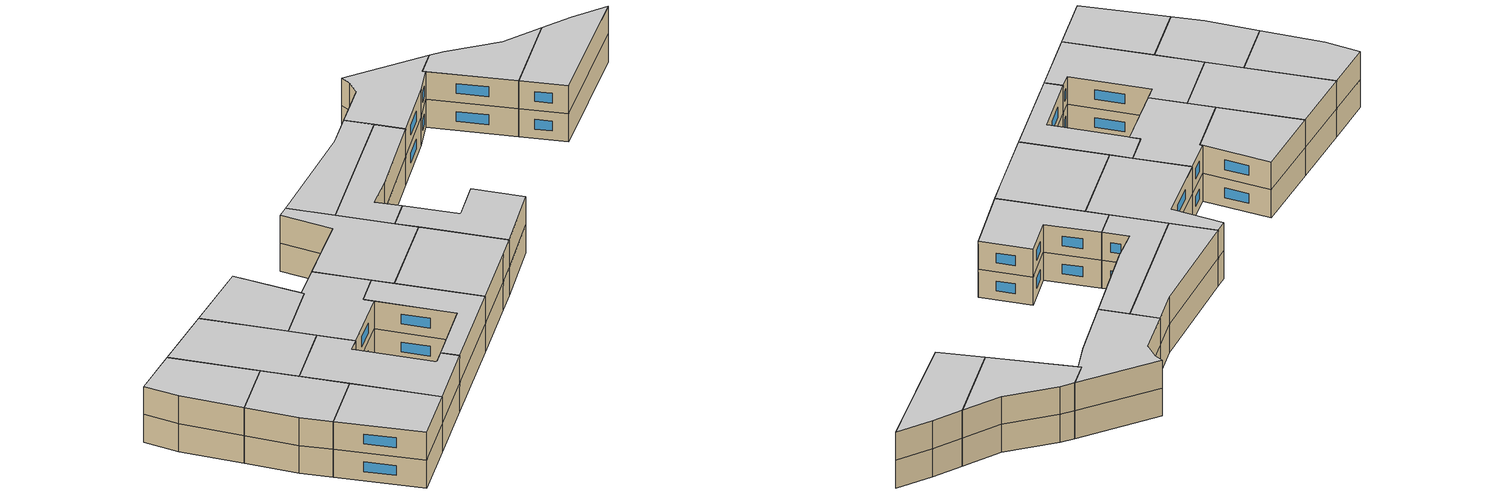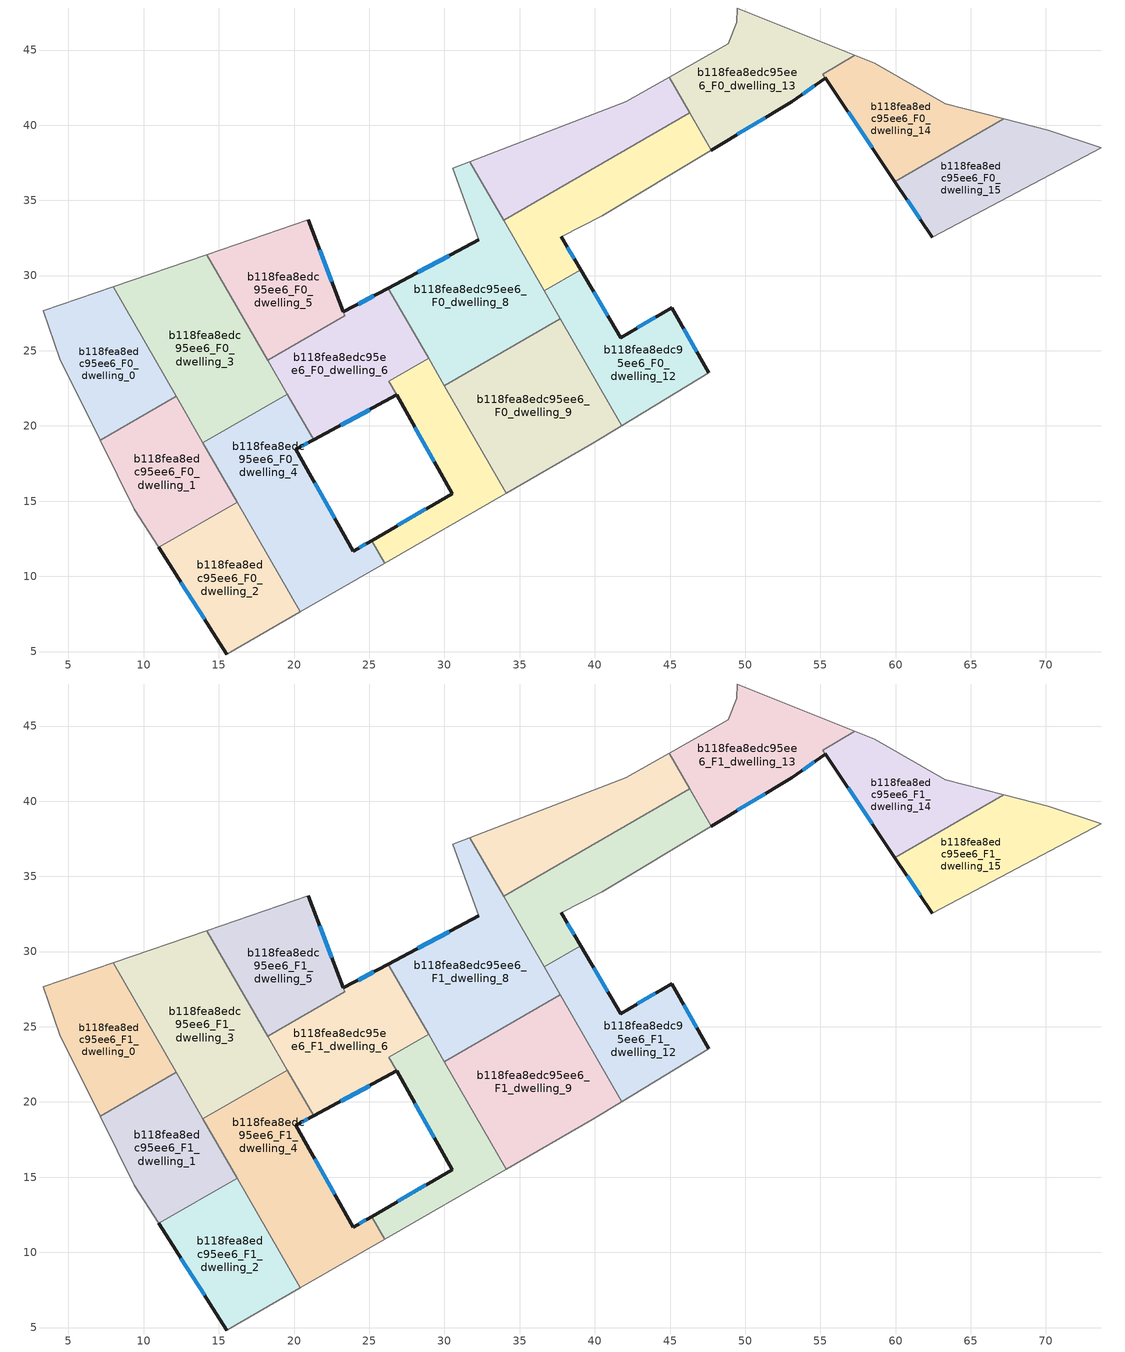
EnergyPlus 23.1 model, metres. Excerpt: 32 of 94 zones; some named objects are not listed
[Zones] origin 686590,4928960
b118fea8edc95ee6_F0_dwelling_0
 floor ground (EU_floor_Construction): 7.97,29.26 12.17,21.96 7.1,19.05 4.42,24.48 3.31,27.66 z0
 wall to b118fea8edc95ee6_F0_dwelling_1 (EU_wall_Construction): 7.1,19.05 12.17,21.96 z0:3
 wall adiabatic (EU_wall_Construction): 7.97,29.26 3.31,27.66 4.42,24.48 7.1,19.05 z0:3
 wall to b118fea8edc95ee6_F0_dwelling_3 (EU_wall_Construction): 12.17,21.96 7.97,29.26 z0:3
b118fea8edc95ee6_F0_dwelling_1
 floor ground (EU_floor_Construction): 12.17,21.96 16.21,14.93 10.99,11.93 9.36,14.48 7.1,19.05 z0
 wall to b118fea8edc95ee6_F0_dwelling_2 (EU_wall_Construction): 10.99,11.93 16.21,14.93 z0:3
 wall adiabatic (EU_wall_Construction): 7.1,19.05 9.36,14.48 10.99,11.93 z0:3
 wall to b118fea8edc95ee6_F0_dwelling_4 (EU_wall_Construction): 16.21,14.93 13.93,18.89 z0:3
 wall to b118fea8edc95ee6_F0_dwelling_3 (EU_wall_Construction): 13.93,18.89 12.17,21.96 z0:3
b118fea8edc95ee6_F0_dwelling_10
 floor ground (EU_floor_Construction): 44.95,43.19 46.32,40.82 33.94,33.69 31.7,37.58 42.06,41.56 z0
 wall adiabatic (EU_wall_Construction): 46.32,40.82 44.95,43.19 42.06,41.56 31.7,37.58 z0:3
 wall to b118fea8edc95ee6_F0_dwelling_11 (EU_wall_Construction): 33.94,33.69 46.32,40.82 z0:3
 wall to b118fea8edc95ee6_F0_dwelling_8 (EU_wall_Construction): 31.7,37.58 33.94,33.69 z0:3
b118fea8edc95ee6_F0_dwelling_11
 floor ground (EU_floor_Construction): 46.32,40.82 47.75,38.34 40.5,33.97 37.75,32.59 39.05,30.39 36.63,29 33.94,33.69 z0
 wall outside (EU_wall_Construction): 39.05,30.39 37.75,32.59 z0:3
 wall adiabatic (EU_wall_Construction): 37.75,32.59 40.5,33.97 47.75,38.34 46.32,40.82 z0:3
 wall to b118fea8edc95ee6_F0_dwelling_12 (EU_wall_Construction): 36.63,29 39.05,30.39 z0:3
 wall to b118fea8edc95ee6_F0_dwelling_8 (EU_wall_Construction): 33.94,33.69 36.63,29 z0:3
 window (EU_Window_Construction): 38.63,31.11 38.18,31.87 z0.98:2.02
b118fea8edc95ee6_F0_dwelling_12
 floor ground (EU_floor_Construction): 45.1,27.87 47.57,23.53 41.8,20.02 36.63,29 39.05,30.39 41.73,25.87 z0
 wall outside (EU_wall_Construction): 47.57,23.53 45.1,27.87 41.73,25.87 39.05,30.39 z0:3
 wall adiabatic (EU_wall_Construction): 41.8,20.02 47.57,23.53 z0:3
 wall to b118fea8edc95ee6_F0_dwelling_9 (EU_wall_Construction): 37.71,27.13 41.8,20.02 z0:3
 wall to b118fea8edc95ee6_F0_dwelling_8 (EU_wall_Construction): 36.63,29 37.71,27.13 z0:3
 window (EU_Window_Construction): 40.86,27.34 39.92,28.92 / 44.01,27.22 42.83,26.52 / 46.77,24.94 45.91,26.46 z0.98:2.02
b118fea8edc95ee6_F0_dwelling_13
 floor ground (EU_floor_Construction): 57.3,44.63 55.16,43.4 55.33,43.14 53.08,41.56 47.75,38.34 44.95,43.19 48.86,45.41 49.44,46.85 49.48,47.79 z0
 wall outside (EU_wall_Construction): 47.75,38.34 53.08,41.56 55.33,43.14 z0:3
 wall adiabatic (EU_wall_Construction): 57.3,44.63 49.48,47.79 49.44,46.85 48.86,45.41 44.95,43.19 47.75,38.34 z0:3
 wall to b118fea8edc95ee6_F0_dwelling_14 (EU_wall_Construction): 55.33,43.14 55.16,43.4 57.3,44.63 z0:3
 window (EU_Window_Construction): 53.82,42.07 54.6,42.62 / 49.48,39.38 51.35,40.51 z0.98:2.02
b118fea8edc95ee6_F0_dwelling_14
 floor ground (EU_floor_Construction): 67.2,40.42 59.95,36.25 55.16,43.4 57.3,44.63 58.6,44.11 63.31,41.42 z0
 wall outside (EU_wall_Construction): 55.34,43.14 59.95,36.25 z0:3
 wall adiabatic (EU_wall_Construction): 67.2,40.42 63.31,41.42 58.6,44.11 57.3,44.63 z0:3
 wall to b118fea8edc95ee6_F0_dwelling_15 (EU_wall_Construction): 59.95,36.25 67.2,40.42 z0:3
 window (EU_Window_Construction): 56.84,40.9 58.45,38.49 z0.98:2.02
b118fea8edc95ee6_F0_dwelling_15
 floor ground (EU_floor_Construction): 73.68,38.51 62.43,32.56 59.95,36.25 67.2,40.42 70.15,39.66 z0
 wall outside (EU_wall_Construction): 59.95,36.25 62.43,32.56 z0:3
 wall adiabatic (EU_wall_Construction): 62.43,32.56 73.68,38.51 70.15,39.66 67.2,40.42 z0:3
 window (EU_Window_Construction): 60.76,35.05 61.63,33.76 z0.98:2.02
b118fea8edc95ee6_F0_dwelling_2
 floor ground (EU_floor_Construction): 16.21,14.93 20.4,7.64 15.52,4.84 10.99,11.93 z0
 wall outside (EU_wall_Construction): 10.99,11.93 15.52,4.84 z0:3
 wall adiabatic (EU_wall_Construction): 15.52,4.84 20.4,7.64 z0:3
 wall to b118fea8edc95ee6_F0_dwelling_4 (EU_wall_Construction): 20.4,7.64 16.21,14.93 z0:3
 window (EU_Window_Construction): 12.47,9.62 14.05,7.14 z0.98:2.02
b118fea8edc95ee6_F0_dwelling_3
 floor ground (EU_floor_Construction): 14.21,31.4 19.55,22.12 13.93,18.89 7.97,29.26 z0
 wall to b118fea8edc95ee6_F0_dwelling_4 (EU_wall_Construction): 13.93,18.89 19.55,22.12 z0:3
 wall adiabatic (EU_wall_Construction): 14.21,31.4 7.97,29.26 z0:3
 wall to b118fea8edc95ee6_F0_dwelling_5 (EU_wall_Construction): 18.25,24.39 14.21,31.4 z0:3
 wall to b118fea8edc95ee6_F0_dwelling_6 (EU_wall_Construction): 19.55,22.12 18.25,24.39 z0:3
b118fea8edc95ee6_F0_dwelling_4
 floor ground (EU_floor_Construction): 21.3,19.08 20.12,18.44 23.93,11.68 25.15,12.38 26.02,10.88 20.4,7.64 13.93,18.89 19.55,22.12 z0
 wall outside (EU_wall_Construction): 25.15,12.38 23.93,11.68 20.12,18.44 21.3,19.08 z0:3
 wall to b118fea8edc95ee6_F0_dwelling_7 (EU_wall_Construction): 26.02,10.88 25.15,12.38 z0:3
 wall adiabatic (EU_wall_Construction): 20.4,7.64 26.02,10.88 z0:3
 wall to b118fea8edc95ee6_F0_dwelling_6 (EU_wall_Construction): 21.3,19.08 19.55,22.12 z0:3
 window (EU_Window_Construction): 20.51,18.65 20.92,18.87 / 22.7,13.88 21.36,16.24 / 24.76,12.16 24.33,11.91 z0.98:2.02
b118fea8edc95ee6_F0_dwelling_5
 floor ground (EU_floor_Construction): 20.94,33.72 23.38,27.34 18.25,24.39 14.21,31.4 z0
 wall outside (EU_wall_Construction): 23.29,27.59 20.94,33.72 z0:3
 wall adiabatic (EU_wall_Construction): 20.94,33.72 14.21,31.4 z0:3
 wall to b118fea8edc95ee6_F0_dwelling_6 (EU_wall_Construction): 18.25,24.39 23.38,27.34 23.29,27.59 z0:3
 window (EU_Window_Construction): 22.52,29.58 21.71,31.72 z0.98:2.02
b118fea8edc95ee6_F0_dwelling_6
 floor ground (EU_floor_Construction): 26.34,29.04 28.95,24.5 26.31,22.98 26.82,22.07 21.3,19.08 18.25,24.39 23.38,27.34 23.29,27.59 26.26,29.17 z0
 wall outside (EU_wall_Construction): 26.26,29.17 23.29,27.59 / 21.3,19.08 26.82,22.07 z0:3
 wall to b118fea8edc95ee6_F0_dwelling_8 (EU_wall_Construction): 28.95,24.5 26.34,29.04 26.26,29.17 z0:3
 wall to b118fea8edc95ee6_F0_dwelling_7 (EU_wall_Construction): 26.82,22.07 26.31,22.98 28.95,24.5 z0:3
 window (EU_Window_Construction): 25.3,28.65 24.25,28.1 / 23.1,20.05 25.03,21.09 z0.98:2.02
b118fea8edc95ee6_F0_dwelling_7
 floor ground (EU_floor_Construction): 28.96,24.49 34.11,15.53 26.02,10.88 25.15,12.38 30.51,15.5 26.31,22.98 z0
 wall outside (EU_wall_Construction): 26.82,22.07 30.51,15.5 25.15,12.38 z0:3
 wall adiabatic (EU_wall_Construction): 26.02,10.88 34.11,15.53 z0:3
 wall to b118fea8edc95ee6_F0_dwelling_9 (EU_wall_Construction): 34.11,15.53 29.99,22.69 z0:3
 wall to b118fea8edc95ee6_F0_dwelling_8 (EU_wall_Construction): 29.99,22.69 28.96,24.49 z0:3
 window (EU_Window_Construction): 28.77,14.48 26.9,13.4 / 28.02,19.93 29.31,17.63 z0.98:2.02
b118fea8edc95ee6_F0_dwelling_8
 floor ground (EU_floor_Construction): 31.7,37.58 37.71,27.13 29.99,22.69 26.26,29.17 32.28,32.37 30.56,37.15 z0
 wall outside (EU_wall_Construction): 32.28,32.37 26.26,29.17 z0:3
 wall adiabatic (EU_wall_Construction): 31.7,37.58 30.56,37.15 32.28,32.37 z0:3
 wall to b118fea8edc95ee6_F0_dwelling_9 (EU_wall_Construction): 29.99,22.69 37.71,27.13 z0:3
 window (EU_Window_Construction): 30.33,31.33 28.22,30.21 z0.98:2.02
b118fea8edc95ee6_F0_dwelling_9
 floor ground (EU_floor_Construction): 37.71,27.13 41.8,20.02 39.87,18.85 34.11,15.53 29.99,22.69 z0
 wall adiabatic (EU_wall_Construction): 34.11,15.53 39.87,18.85 41.8,20.02 z0:3
b118fea8edc95ee6_F1_dwelling_0
 floor to b118fea8edc95ee6_F0_dwelling_0 (EU_floor_Construction): 7.97,29.26 12.17,21.96 7.1,19.05 4.42,24.48 3.31,27.66 z3
 wall to b118fea8edc95ee6_F1_dwelling_1 (EU_wall_Construction): 7.1,19.05 12.17,21.96 z3:6
 wall adiabatic (EU_wall_Construction): 7.97,29.26 3.31,27.66 4.42,24.48 7.1,19.05 z3:6
 wall to b118fea8edc95ee6_F1_dwelling_3 (EU_wall_Construction): 12.17,21.96 7.97,29.26 z3:6
 ceiling to b118fea8edc95ee6_F2_dwelling_0 (EU_floor_Construction): 12.17,21.96 7.97,29.26 3.31,27.66 4.42,24.48 7.1,19.05 z6
b118fea8edc95ee6_F1_dwelling_1
 floor to b118fea8edc95ee6_F0_dwelling_1 (EU_floor_Construction): 12.17,21.96 16.21,14.93 10.99,11.93 9.36,14.48 7.1,19.05 z3
 wall to b118fea8edc95ee6_F1_dwelling_2 (EU_wall_Construction): 10.99,11.93 16.21,14.93 z3:6
 wall adiabatic (EU_wall_Construction): 7.1,19.05 9.36,14.48 10.99,11.93 z3:6
 wall to b118fea8edc95ee6_F1_dwelling_4 (EU_wall_Construction): 16.21,14.93 13.93,18.89 z3:6
 wall to b118fea8edc95ee6_F1_dwelling_3 (EU_wall_Construction): 13.93,18.89 12.17,21.96 z3:6
 ceiling to b118fea8edc95ee6_F2_dwelling_1 (EU_floor_Construction): 16.21,14.93 12.17,21.96 7.1,19.05 9.36,14.48 10.99,11.93 z6
b118fea8edc95ee6_F1_dwelling_10
 floor to b118fea8edc95ee6_F0_dwelling_10 (EU_floor_Construction): 44.95,43.19 46.32,40.82 33.94,33.69 31.7,37.58 42.06,41.56 z3
 wall adiabatic (EU_wall_Construction): 46.32,40.82 44.95,43.19 42.06,41.56 31.7,37.58 z3:6
 wall to b118fea8edc95ee6_F1_dwelling_11 (EU_wall_Construction): 33.94,33.69 46.32,40.82 z3:6
 wall to b118fea8edc95ee6_F1_dwelling_8 (EU_wall_Construction): 31.7,37.58 33.94,33.69 z3:6
 ceiling to b118fea8edc95ee6_F2_dwelling_10 (EU_floor_Construction): 46.32,40.82 44.95,43.19 42.06,41.56 31.7,37.58 33.94,33.69 z6
b118fea8edc95ee6_F1_dwelling_11
 floor to b118fea8edc95ee6_F0_dwelling_11 (EU_floor_Construction): 46.32,40.82 47.75,38.34 40.5,33.97 37.75,32.59 39.05,30.39 36.63,29 33.94,33.69 z3
 wall outside (EU_wall_Construction): 39.05,30.39 37.75,32.59 z3:6
 wall adiabatic (EU_wall_Construction): 37.75,32.59 40.5,33.97 47.75,38.34 46.32,40.82 z3:6
 wall to b118fea8edc95ee6_F1_dwelling_12 (EU_wall_Construction): 36.63,29 39.05,30.39 z3:6
 wall to b118fea8edc95ee6_F1_dwelling_8 (EU_wall_Construction): 33.94,33.69 36.63,29 z3:6
 window (EU_Window_Construction): 38.63,31.11 38.18,31.87 z3.98:5.02
 ceiling to b118fea8edc95ee6_F2_dwelling_11 (EU_floor_Construction): 40.5,33.97 47.75,38.34 46.32,40.82 33.94,33.69 36.63,29 39.05,30.39 37.75,32.59 z6
b118fea8edc95ee6_F1_dwelling_12
 floor to b118fea8edc95ee6_F0_dwelling_12 (EU_floor_Construction): 45.1,27.87 47.57,23.53 41.8,20.02 36.63,29 39.05,30.39 41.73,25.87 z3
 wall outside (EU_wall_Construction): 47.57,23.53 45.1,27.87 41.73,25.87 39.05,30.39 z3:6
 wall adiabatic (EU_wall_Construction): 41.8,20.02 47.57,23.53 z3:6
 wall to b118fea8edc95ee6_F1_dwelling_9 (EU_wall_Construction): 37.71,27.13 41.8,20.02 z3:6
 wall to b118fea8edc95ee6_F1_dwelling_8 (EU_wall_Construction): 36.63,29 37.71,27.13 z3:6
 window (EU_Window_Construction): 40.86,27.34 39.92,28.92 / 44.01,27.22 42.83,26.52 / 46.77,24.94 45.91,26.46 z3.98:5.02
 ceiling to b118fea8edc95ee6_F2_dwelling_12 (EU_floor_Construction): 47.57,23.53 45.1,27.87 41.73,25.87 39.05,30.39 36.63,29 41.8,20.02 z6
b118fea8edc95ee6_F1_dwelling_13
 floor to b118fea8edc95ee6_F0_dwelling_13 (EU_floor_Construction): 57.3,44.63 55.16,43.4 55.33,43.14 53.08,41.56 47.75,38.34 44.95,43.19 48.86,45.41 49.44,46.85 49.48,47.79 z3
 wall outside (EU_wall_Construction): 47.75,38.34 53.08,41.56 55.33,43.14 z3:6
 wall adiabatic (EU_wall_Construction): 57.3,44.63 49.48,47.79 49.44,46.85 48.86,45.41 44.95,43.19 47.75,38.34 z3:6
 wall to b118fea8edc95ee6_F1_dwelling_14 (EU_wall_Construction): 55.33,43.14 55.16,43.4 57.3,44.63 z3:6
 window (EU_Window_Construction): 53.82,42.07 54.6,42.62 / 49.48,39.38 51.35,40.51 z3.98:5.02
 ceiling to b118fea8edc95ee6_F2_dwelling_13 (EU_floor_Construction): 55.33,43.14 55.16,43.4 57.3,44.63 49.48,47.79 49.44,46.85 48.86,45.41 44.95,43.19 47.75,38.34 53.08,41.56 z6
b118fea8edc95ee6_F1_dwelling_14
 floor to b118fea8edc95ee6_F0_dwelling_14 (EU_floor_Construction): 67.2,40.42 59.95,36.25 55.16,43.4 57.3,44.63 58.6,44.11 63.31,41.42 z3
 wall outside (EU_wall_Construction): 55.34,43.14 59.95,36.25 z3:6
 wall adiabatic (EU_wall_Construction): 67.2,40.42 63.31,41.42 58.6,44.11 57.3,44.63 z3:6
 wall to b118fea8edc95ee6_F1_dwelling_15 (EU_wall_Construction): 59.95,36.25 67.2,40.42 z3:6
 window (EU_Window_Construction): 56.84,40.9 58.45,38.49 z3.98:5.02
 ceiling to b118fea8edc95ee6_F2_dwelling_14 (EU_floor_Construction): 67.2,40.42 63.31,41.42 58.6,44.11 57.3,44.63 55.16,43.4 59.95,36.25 z6
b118fea8edc95ee6_F1_dwelling_15
 floor to b118fea8edc95ee6_F0_dwelling_15 (EU_floor_Construction): 73.68,38.51 62.43,32.56 59.95,36.25 67.2,40.42 70.15,39.66 z3
 wall outside (EU_wall_Construction): 59.95,36.25 62.43,32.56 z3:6
 wall adiabatic (EU_wall_Construction): 62.43,32.56 73.68,38.51 70.15,39.66 67.2,40.42 z3:6
 window (EU_Window_Construction): 60.76,35.05 61.63,33.76 z3.98:5.02
 ceiling to b118fea8edc95ee6_F2_dwelling_15 (EU_floor_Construction): 73.68,38.51 70.15,39.66 67.2,40.42 59.95,36.25 62.43,32.56 z6
b118fea8edc95ee6_F1_dwelling_2
 floor to b118fea8edc95ee6_F0_dwelling_2 (EU_floor_Construction): 16.21,14.93 20.4,7.64 15.52,4.84 10.99,11.93 z3
 wall outside (EU_wall_Construction): 10.99,11.93 15.52,4.84 z3:6
 wall adiabatic (EU_wall_Construction): 15.52,4.84 20.4,7.64 z3:6
 wall to b118fea8edc95ee6_F1_dwelling_4 (EU_wall_Construction): 20.4,7.64 16.21,14.93 z3:6
 window (EU_Window_Construction): 12.47,9.62 14.05,7.14 z3.98:5.02
 ceiling to b118fea8edc95ee6_F2_dwelling_2 (EU_floor_Construction): 20.4,7.64 16.21,14.93 10.99,11.93 15.52,4.84 z6
b118fea8edc95ee6_F1_dwelling_3
 floor to b118fea8edc95ee6_F0_dwelling_3 (EU_floor_Construction): 14.21,31.4 19.55,22.12 13.93,18.89 7.97,29.26 z3
 wall to b118fea8edc95ee6_F1_dwelling_4 (EU_wall_Construction): 13.93,18.89 19.55,22.12 z3:6
 wall adiabatic (EU_wall_Construction): 14.21,31.4 7.97,29.26 z3:6
 wall to b118fea8edc95ee6_F1_dwelling_5 (EU_wall_Construction): 18.25,24.39 14.21,31.4 z3:6
 wall to b118fea8edc95ee6_F1_dwelling_6 (EU_wall_Construction): 19.55,22.12 18.25,24.39 z3:6
 ceiling to b118fea8edc95ee6_F2_dwelling_3 (EU_floor_Construction): 19.55,22.12 14.21,31.4 7.97,29.26 13.93,18.89 z6
b118fea8edc95ee6_F1_dwelling_4
 floor to b118fea8edc95ee6_F0_dwelling_4 (EU_floor_Construction): 21.3,19.08 20.12,18.44 23.93,11.68 25.15,12.38 26.02,10.88 20.4,7.64 13.93,18.89 19.55,22.12 z3
 wall outside (EU_wall_Construction): 25.15,12.38 23.93,11.68 20.12,18.44 21.3,19.08 z3:6
 wall to b118fea8edc95ee6_F1_dwelling_7 (EU_wall_Construction): 26.02,10.88 25.15,12.38 z3:6
 wall adiabatic (EU_wall_Construction): 20.4,7.64 26.02,10.88 z3:6
 wall to b118fea8edc95ee6_F1_dwelling_6 (EU_wall_Construction): 21.3,19.08 19.55,22.12 z3:6
 window (EU_Window_Construction): 20.51,18.65 20.92,18.87 / 22.7,13.88 21.36,16.24 / 24.76,12.16 24.33,11.91 z3.98:5.02
 ceiling to b118fea8edc95ee6_F2_dwelling_4 (EU_floor_Construction): 26.02,10.88 25.15,12.38 23.93,11.68 20.12,18.44 21.3,19.08 19.55,22.12 13.93,18.89 20.4,7.64 z6
b118fea8edc95ee6_F1_dwelling_5
 floor to b118fea8edc95ee6_F0_dwelling_5 (EU_floor_Construction): 20.94,33.72 23.38,27.34 18.25,24.39 14.21,31.4 z3
 wall outside (EU_wall_Construction): 23.29,27.59 20.94,33.72 z3:6
 wall adiabatic (EU_wall_Construction): 20.94,33.72 14.21,31.4 z3:6
 wall to b118fea8edc95ee6_F1_dwelling_6 (EU_wall_Construction): 18.25,24.39 23.38,27.34 23.29,27.59 z3:6
 window (EU_Window_Construction): 22.52,29.58 21.71,31.72 z3.98:5.02
 ceiling to b118fea8edc95ee6_F2_dwelling_5 (EU_floor_Construction): 23.38,27.34 20.94,33.72 14.21,31.4 18.25,24.39 z6
b118fea8edc95ee6_F1_dwelling_6
 floor to b118fea8edc95ee6_F0_dwelling_6 (EU_floor_Construction): 26.34,29.04 28.95,24.5 26.31,22.98 26.82,22.07 21.3,19.08 18.25,24.39 23.38,27.34 23.29,27.59 26.26,29.17 z3
 wall outside (EU_wall_Construction): 26.26,29.17 23.29,27.59 / 21.3,19.08 26.82,22.07 z3:6
 wall to b118fea8edc95ee6_F1_dwelling_8 (EU_wall_Construction): 28.95,24.5 26.34,29.04 26.26,29.17 z3:6
 wall to b118fea8edc95ee6_F1_dwelling_7 (EU_wall_Construction): 26.82,22.07 26.31,22.98 28.95,24.5 z3:6
 window (EU_Window_Construction): 25.3,28.65 24.25,28.1 / 23.1,20.05 25.03,21.09 z3.98:5.02
 ceiling to b118fea8edc95ee6_F2_dwelling_6 (EU_floor_Construction): 26.82,22.07 26.31,22.98 28.95,24.5 26.34,29.04 26.26,29.17 23.29,27.59 23.38,27.34 18.25,24.39 21.3,19.08 z6
b118fea8edc95ee6_F1_dwelling_7
 floor to b118fea8edc95ee6_F0_dwelling_7 (EU_floor_Construction): 28.96,24.49 34.11,15.53 26.02,10.88 25.15,12.38 30.51,15.5 26.31,22.98 z3
 wall outside (EU_wall_Construction): 26.82,22.07 30.51,15.5 25.15,12.38 z3:6
 wall adiabatic (EU_wall_Construction): 26.02,10.88 34.11,15.53 z3:6
 wall to b118fea8edc95ee6_F1_dwelling_9 (EU_wall_Construction): 34.11,15.53 29.99,22.69 z3:6
 wall to b118fea8edc95ee6_F1_dwelling_8 (EU_wall_Construction): 29.99,22.69 28.96,24.49 z3:6
 window (EU_Window_Construction): 28.77,14.48 26.9,13.4 / 28.02,19.93 29.31,17.63 z3.98:5.02
 ceiling to b118fea8edc95ee6_F2_dwelling_7 (EU_floor_Construction): 34.11,15.53 28.96,24.49 26.31,22.98 30.51,15.5 25.15,12.38 26.02,10.88 z6
b118fea8edc95ee6_F1_dwelling_8
 floor to b118fea8edc95ee6_F0_dwelling_8 (EU_floor_Construction): 31.7,37.58 37.71,27.13 29.99,22.69 26.26,29.17 32.28,32.37 30.56,37.15 z3
 wall outside (EU_wall_Construction): 32.28,32.37 26.26,29.17 z3:6
 wall adiabatic (EU_wall_Construction): 31.7,37.58 30.56,37.15 32.28,32.37 z3:6
 wall to b118fea8edc95ee6_F1_dwelling_9 (EU_wall_Construction): 29.99,22.69 37.71,27.13 z3:6
 window (EU_Window_Construction): 30.33,31.33 28.22,30.21 z3.98:5.02
 ceiling to b118fea8edc95ee6_F2_dwelling_8 (EU_floor_Construction): 37.71,27.13 31.7,37.58 30.56,37.15 32.28,32.37 26.26,29.17 29.99,22.69 z6
b118fea8edc95ee6_F1_dwelling_9
 floor to b118fea8edc95ee6_F0_dwelling_9 (EU_floor_Construction): 37.71,27.13 41.8,20.02 39.87,18.85 34.11,15.53 29.99,22.69 z3
 wall adiabatic (EU_wall_Construction): 34.11,15.53 39.87,18.85 41.8,20.02 z3:6
 ceiling to b118fea8edc95ee6_F2_dwelling_9 (EU_floor_Construction): 39.87,18.85 41.8,20.02 37.71,27.13 29.99,22.69 34.11,15.53 z6
[Building]
EU S2 Campaign: North Axis=0; Terrain=City; Solar Distribution=FullExterior
[Site:Location]
Bologna: Latitude=44.5; Longitude=11.25; Time Zone=1; Elevation=37
[SizingPeriod:WeatherFileDays]
AnnualSizingPeriod: Begin Month=1; Begin Day of Month=1; End Month=12; End Day of Month=31; Day of Week for Start Day=Monday; Use Weather File Daylight Saving Period=No; Use Weather File Rain and Snow Indicators=No
[MATERIAL]
EU_InternalMass_Material: Roughness=MediumRough; Thickness=0.1; Conductivity=1; Density=1800; Specific Heat=900; Thermal Absorptance=0.9; Solar Absorptance=0.7; Visible Absorptance=0.7
[MATERIAL:NOMASS] Roughness=MediumRough; Thermal Absorptance=0.9; Solar Absorptance=0.7; Visible Absorptance=0.7
Name | Thermal Resistance
EU_wall_NoMass | 0.905828
EU_floor_NoMass | 0.67114
[WINDOWMATERIAL:SIMPLEGLAZINGSYSTEM]
EU_Window_SimpleGlazing: UFactor=4.52486; Solar Heat Gain Coefficient=0.85; Visible Transmittance=0.85
[CONSTRUCTION]
EU_wall_Construction: EU_wall_NoMass
EU_floor_Construction: EU_floor_NoMass
EU_Window_Construction: EU_Window_SimpleGlazing
EU_InternalMass_Construction: EU_InternalMass_Material
[ZONE] Type=1; Multiplier=1; Ceiling Height=autocalculate; Floor Area=autocalculate; Part of Total Floor Area=Yes
Name | Volume
b118fea8edc95ee6_F0_dwelling_0; b118fea8edc95ee6_F1_dwelling_0 | 146.843
b118fea8edc95ee6_F0_dwelling_1; b118fea8edc95ee6_F1_dwelling_1 | 146.857
b118fea8edc95ee6_F0_dwelling_10; b118fea8edc95ee6_F1_dwelling_10 | 146.839
b118fea8edc95ee6_F0_dwelling_11; b118fea8edc95ee6_F1_dwelling_11 | 146.865
b118fea8edc95ee6_F0_dwelling_12; b118fea8edc95ee6_F1_dwelling_12 | 146.845
b118fea8edc95ee6_F0_dwelling_13; b118fea8edc95ee6_F1_dwelling_13 | 162.273
b118fea8edc95ee6_F0_dwelling_14; b118fea8edc95ee6_F1_dwelling_14 | 131.387
b118fea8edc95ee6_F0_dwelling_15; b118fea8edc95ee6_F1_dwelling_15 | 146.855
b118fea8edc95ee6_F0_dwelling_2; b118fea8edc95ee6_F1_dwelling_2 | 146.859
b118fea8edc95ee6_F0_dwelling_3; b118fea8edc95ee6_F1_dwelling_3 | 220.3
b118fea8edc95ee6_F0_dwelling_4; b118fea8edc95ee6_F1_dwelling_4 | 220.321
b118fea8edc95ee6_F0_dwelling_5; b118fea8edc95ee6_F1_dwelling_5 | 144.791
b118fea8edc95ee6_F0_dwelling_6; b118fea8edc95ee6_F1_dwelling_6 | 167.09
b118fea8edc95ee6_F0_dwelling_7; b118fea8edc95ee6_F1_dwelling_7 | 128.67
b118fea8edc95ee6_F0_dwelling_8; b118fea8edc95ee6_F1_dwelling_8 | 220.297
b118fea8edc95ee6_F0_dwelling_9; b118fea8edc95ee6_F1_dwelling_9 | 220.291
[INTERNALMASS] Construction=EU_InternalMass_Construction
Name | Zone or ZoneList | Surface Area
b118fea8edc95ee6_F0_dwelling_0_EU_InternalMass | b118fea8edc95ee6_F0_dwelling_0 | 48.9476
b118fea8edc95ee6_F0_dwelling_1_EU_InternalMass | b118fea8edc95ee6_F0_dwelling_1 | 48.9523
b118fea8edc95ee6_F0_dwelling_2_EU_InternalMass | b118fea8edc95ee6_F0_dwelling_2 | 48.9533
b118fea8edc95ee6_F0_dwelling_3_EU_InternalMass | b118fea8edc95ee6_F0_dwelling_3 | 73.4333
b118fea8edc95ee6_F0_dwelling_4_EU_InternalMass | b118fea8edc95ee6_F0_dwelling_4 | 73.4405
b118fea8edc95ee6_F0_dwelling_5_EU_InternalMass | b118fea8edc95ee6_F0_dwelling_5 | 48.2612
b118fea8edc95ee6_F0_dwelling_6_EU_InternalMass | b118fea8edc95ee6_F0_dwelling_6 | 55.697
b118fea8edc95ee6_F0_dwelling_7_EU_InternalMass | b118fea8edc95ee6_F0_dwelling_7 | 42.8965
b118fea8edc95ee6_F0_dwelling_8_EU_InternalMass | b118fea8edc95ee6_F0_dwelling_8 | 73.4319
b118fea8edc95ee6_F0_dwelling_9_EU_InternalMass | b118fea8edc95ee6_F0_dwelling_9 | 73.4305
b118fea8edc95ee6_F0_dwelling_10_EU_InternalMass | b118fea8edc95ee6_F0_dwelling_10 | 48.946
b118fea8edc95ee6_F0_dwelling_11_EU_InternalMass | b118fea8edc95ee6_F0_dwelling_11 | 48.955
b118fea8edc95ee6_F0_dwelling_12_EU_InternalMass | b118fea8edc95ee6_F0_dwelling_12 | 48.9482
b118fea8edc95ee6_F0_dwelling_13_EU_InternalMass | b118fea8edc95ee6_F0_dwelling_13 | 54.0914
b118fea8edc95ee6_F0_dwelling_14_EU_InternalMass | b118fea8edc95ee6_F0_dwelling_14 | 43.8151
b118fea8edc95ee6_F0_dwelling_15_EU_InternalMass | b118fea8edc95ee6_F0_dwelling_15 | 48.9514
b118fea8edc95ee6_F1_dwelling_0_EU_InternalMass | b118fea8edc95ee6_F1_dwelling_0 | 48.9476
b118fea8edc95ee6_F1_dwelling_1_EU_InternalMass | b118fea8edc95ee6_F1_dwelling_1 | 48.9523
b118fea8edc95ee6_F1_dwelling_2_EU_InternalMass | b118fea8edc95ee6_F1_dwelling_2 | 48.9533
b118fea8edc95ee6_F1_dwelling_3_EU_InternalMass | b118fea8edc95ee6_F1_dwelling_3 | 73.4333
b118fea8edc95ee6_F1_dwelling_4_EU_InternalMass | b118fea8edc95ee6_F1_dwelling_4 | 73.4405
b118fea8edc95ee6_F1_dwelling_5_EU_InternalMass | b118fea8edc95ee6_F1_dwelling_5 | 48.2612
b118fea8edc95ee6_F1_dwelling_6_EU_InternalMass | b118fea8edc95ee6_F1_dwelling_6 | 55.697
b118fea8edc95ee6_F1_dwelling_7_EU_InternalMass | b118fea8edc95ee6_F1_dwelling_7 | 42.8965
b118fea8edc95ee6_F1_dwelling_8_EU_InternalMass | b118fea8edc95ee6_F1_dwelling_8 | 73.4319
b118fea8edc95ee6_F1_dwelling_9_EU_InternalMass | b118fea8edc95ee6_F1_dwelling_9 | 73.4305
b118fea8edc95ee6_F1_dwelling_10_EU_InternalMass | b118fea8edc95ee6_F1_dwelling_10 | 48.946
b118fea8edc95ee6_F1_dwelling_11_EU_InternalMass | b118fea8edc95ee6_F1_dwelling_11 | 48.955
b118fea8edc95ee6_F1_dwelling_12_EU_InternalMass | b118fea8edc95ee6_F1_dwelling_12 | 48.9482
b118fea8edc95ee6_F1_dwelling_13_EU_InternalMass | b118fea8edc95ee6_F1_dwelling_13 | 54.0914
b118fea8edc95ee6_F1_dwelling_14_EU_InternalMass | b118fea8edc95ee6_F1_dwelling_14 | 43.8151
b118fea8edc95ee6_F1_dwelling_15_EU_InternalMass | b118fea8edc95ee6_F1_dwelling_15 | 48.9514
[OTHEREQUIPMENT] Fuel Type=Electricity; Design Level Calculation Method=Watts/Area; Power per Zone Floor Area=1; Fraction Latent=0; Fraction Radiant=0; Fraction Lost=0; Carbon Dioxide Generation Rate=0; EndUse Subcategory=EU_Step8_InternalGains
Name | Zone or ZoneList or Space or SpaceList | Schedule
EU_Step8_InternalGain_b118fea8edc95ee6_F0_dwelling_0_f000 | b118fea8edc95ee6_F0_dwelling_0 | EU_Step8_GainSchedule_b118fea8edc95ee6_F0_dwelling_0_f000
EU_Step8_InternalGain_b118fea8edc95ee6_F0_dwelling_1_f000 | b118fea8edc95ee6_F0_dwelling_1 | EU_Step8_GainSchedule_b118fea8edc95ee6_F0_dwelling_1_f000
EU_Step8_InternalGain_b118fea8edc95ee6_F0_dwelling_2_f000 | b118fea8edc95ee6_F0_dwelling_2 | EU_Step8_GainSchedule_b118fea8edc95ee6_F0_dwelling_2_f000
EU_Step8_InternalGain_b118fea8edc95ee6_F0_dwelling_3_f000 | b118fea8edc95ee6_F0_dwelling_3 | EU_Step8_GainSchedule_b118fea8edc95ee6_F0_dwelling_3_f000
EU_Step8_InternalGain_b118fea8edc95ee6_F0_dwelling_4_f000 | b118fea8edc95ee6_F0_dwelling_4 | EU_Step8_GainSchedule_b118fea8edc95ee6_F0_dwelling_4_f000
EU_Step8_InternalGain_b118fea8edc95ee6_F0_dwelling_5_f000 | b118fea8edc95ee6_F0_dwelling_5 | EU_Step8_GainSchedule_b118fea8edc95ee6_F0_dwelling_5_f000
EU_Step8_InternalGain_b118fea8edc95ee6_F0_dwelling_6_f000 | b118fea8edc95ee6_F0_dwelling_6 | EU_Step8_GainSchedule_b118fea8edc95ee6_F0_dwelling_6_f000
EU_Step8_InternalGain_b118fea8edc95ee6_F0_dwelling_7_f000 | b118fea8edc95ee6_F0_dwelling_7 | EU_Step8_GainSchedule_b118fea8edc95ee6_F0_dwelling_7_f000
EU_Step8_InternalGain_b118fea8edc95ee6_F0_dwelling_8_f000 | b118fea8edc95ee6_F0_dwelling_8 | EU_Step8_GainSchedule_b118fea8edc95ee6_F0_dwelling_8_f000
EU_Step8_InternalGain_b118fea8edc95ee6_F0_dwelling_9_f000 | b118fea8edc95ee6_F0_dwelling_9 | EU_Step8_GainSchedule_b118fea8edc95ee6_F0_dwelling_9_f000
EU_Step8_InternalGain_b118fea8edc95ee6_F0_dwelling_10_f000 | b118fea8edc95ee6_F0_dwelling_10 | EU_Step8_GainSchedule_b118fea8edc95ee6_F0_dwelling_10_f000
EU_Step8_InternalGain_b118fea8edc95ee6_F0_dwelling_11_f000 | b118fea8edc95ee6_F0_dwelling_11 | EU_Step8_GainSchedule_b118fea8edc95ee6_F0_dwelling_11_f000
EU_Step8_InternalGain_b118fea8edc95ee6_F0_dwelling_12_f000 | b118fea8edc95ee6_F0_dwelling_12 | EU_Step8_GainSchedule_b118fea8edc95ee6_F0_dwelling_12_f000
EU_Step8_InternalGain_b118fea8edc95ee6_F0_dwelling_13_f000 | b118fea8edc95ee6_F0_dwelling_13 | EU_Step8_GainSchedule_b118fea8edc95ee6_F0_dwelling_13_f000
EU_Step8_InternalGain_b118fea8edc95ee6_F0_dwelling_14_f000 | b118fea8edc95ee6_F0_dwelling_14 | EU_Step8_GainSchedule_b118fea8edc95ee6_F0_dwelling_14_f000
EU_Step8_InternalGain_b118fea8edc95ee6_F0_dwelling_15_f000 | b118fea8edc95ee6_F0_dwelling_15 | EU_Step8_GainSchedule_b118fea8edc95ee6_F0_dwelling_15_f000
EU_Step8_InternalGain_b118fea8edc95ee6_F1_dwelling_0_f000 | b118fea8edc95ee6_F1_dwelling_0 | EU_Step8_GainSchedule_b118fea8edc95ee6_F1_dwelling_0_f000
EU_Step8_InternalGain_b118fea8edc95ee6_F1_dwelling_1_f000 | b118fea8edc95ee6_F1_dwelling_1 | EU_Step8_GainSchedule_b118fea8edc95ee6_F1_dwelling_1_f000
EU_Step8_InternalGain_b118fea8edc95ee6_F1_dwelling_2_f000 | b118fea8edc95ee6_F1_dwelling_2 | EU_Step8_GainSchedule_b118fea8edc95ee6_F1_dwelling_2_f000
EU_Step8_InternalGain_b118fea8edc95ee6_F1_dwelling_3_f000 | b118fea8edc95ee6_F1_dwelling_3 | EU_Step8_GainSchedule_b118fea8edc95ee6_F1_dwelling_3_f000
EU_Step8_InternalGain_b118fea8edc95ee6_F1_dwelling_4_f000 | b118fea8edc95ee6_F1_dwelling_4 | EU_Step8_GainSchedule_b118fea8edc95ee6_F1_dwelling_4_f000
EU_Step8_InternalGain_b118fea8edc95ee6_F1_dwelling_5_f000 | b118fea8edc95ee6_F1_dwelling_5 | EU_Step8_GainSchedule_b118fea8edc95ee6_F1_dwelling_5_f000
EU_Step8_InternalGain_b118fea8edc95ee6_F1_dwelling_6_f000 | b118fea8edc95ee6_F1_dwelling_6 | EU_Step8_GainSchedule_b118fea8edc95ee6_F1_dwelling_6_f000
EU_Step8_InternalGain_b118fea8edc95ee6_F1_dwelling_7_f000 | b118fea8edc95ee6_F1_dwelling_7 | EU_Step8_GainSchedule_b118fea8edc95ee6_F1_dwelling_7_f000
EU_Step8_InternalGain_b118fea8edc95ee6_F1_dwelling_8_f000 | b118fea8edc95ee6_F1_dwelling_8 | EU_Step8_GainSchedule_b118fea8edc95ee6_F1_dwelling_8_f000
EU_Step8_InternalGain_b118fea8edc95ee6_F1_dwelling_9_f000 | b118fea8edc95ee6_F1_dwelling_9 | EU_Step8_GainSchedule_b118fea8edc95ee6_F1_dwelling_9_f000
EU_Step8_InternalGain_b118fea8edc95ee6_F1_dwelling_10_f000 | b118fea8edc95ee6_F1_dwelling_10 | EU_Step8_GainSchedule_b118fea8edc95ee6_F1_dwelling_10_f000
EU_Step8_InternalGain_b118fea8edc95ee6_F1_dwelling_11_f000 | b118fea8edc95ee6_F1_dwelling_11 | EU_Step8_GainSchedule_b118fea8edc95ee6_F1_dwelling_11_f000
EU_Step8_InternalGain_b118fea8edc95ee6_F1_dwelling_12_f000 | b118fea8edc95ee6_F1_dwelling_12 | EU_Step8_GainSchedule_b118fea8edc95ee6_F1_dwelling_12_f000
EU_Step8_InternalGain_b118fea8edc95ee6_F1_dwelling_13_f000 | b118fea8edc95ee6_F1_dwelling_13 | EU_Step8_GainSchedule_b118fea8edc95ee6_F1_dwelling_13_f000
EU_Step8_InternalGain_b118fea8edc95ee6_F1_dwelling_14_f000 | b118fea8edc95ee6_F1_dwelling_14 | EU_Step8_GainSchedule_b118fea8edc95ee6_F1_dwelling_14_f000
EU_Step8_InternalGain_b118fea8edc95ee6_F1_dwelling_15_f000 | b118fea8edc95ee6_F1_dwelling_15 | EU_Step8_GainSchedule_b118fea8edc95ee6_F1_dwelling_15_f000
[ZONEVENTILATION:DESIGNFLOWRATE] Schedule=EU_AlwaysOn; Design Flow Rate Calculation Method=AirChanges/Hour; Air Changes per Hour=0.73129; Ventilation Type=Natural; Fan Pressure Rise=0; Fan Total Efficiency=1; Constant Term Coefficient=1; Temperature Term Coefficient=0; Velocity Term Coefficient=0; Velocity Squared Term Coefficient=0; Minimum Indoor Temperature=-100; Maximum Indoor Temperature=100; Delta Temperature=-100; Minimum Outdoor Temperature=-100; Maximum Outdoor Temperature=100; Maximum Wind Speed=40
Name | Zone or ZoneList or Space or SpaceList
EU_ConstantAir_b118fea8edc95ee6_F0_dwelling_0 | b118fea8edc95ee6_F0_dwelling_0
EU_ConstantAir_b118fea8edc95ee6_F0_dwelling_1 | b118fea8edc95ee6_F0_dwelling_1
EU_ConstantAir_b118fea8edc95ee6_F0_dwelling_2 | b118fea8edc95ee6_F0_dwelling_2
EU_ConstantAir_b118fea8edc95ee6_F0_dwelling_3 | b118fea8edc95ee6_F0_dwelling_3
EU_ConstantAir_b118fea8edc95ee6_F0_dwelling_4 | b118fea8edc95ee6_F0_dwelling_4
EU_ConstantAir_b118fea8edc95ee6_F0_dwelling_5 | b118fea8edc95ee6_F0_dwelling_5
EU_ConstantAir_b118fea8edc95ee6_F0_dwelling_6 | b118fea8edc95ee6_F0_dwelling_6
EU_ConstantAir_b118fea8edc95ee6_F0_dwelling_7 | b118fea8edc95ee6_F0_dwelling_7
EU_ConstantAir_b118fea8edc95ee6_F0_dwelling_8 | b118fea8edc95ee6_F0_dwelling_8
EU_ConstantAir_b118fea8edc95ee6_F0_dwelling_9 | b118fea8edc95ee6_F0_dwelling_9
EU_ConstantAir_b118fea8edc95ee6_F0_dwelling_10 | b118fea8edc95ee6_F0_dwelling_10
EU_ConstantAir_b118fea8edc95ee6_F0_dwelling_11 | b118fea8edc95ee6_F0_dwelling_11
EU_ConstantAir_b118fea8edc95ee6_F0_dwelling_12 | b118fea8edc95ee6_F0_dwelling_12
EU_ConstantAir_b118fea8edc95ee6_F0_dwelling_13 | b118fea8edc95ee6_F0_dwelling_13
EU_ConstantAir_b118fea8edc95ee6_F0_dwelling_14 | b118fea8edc95ee6_F0_dwelling_14
EU_ConstantAir_b118fea8edc95ee6_F0_dwelling_15 | b118fea8edc95ee6_F0_dwelling_15
EU_ConstantAir_b118fea8edc95ee6_F1_dwelling_0 | b118fea8edc95ee6_F1_dwelling_0
EU_ConstantAir_b118fea8edc95ee6_F1_dwelling_1 | b118fea8edc95ee6_F1_dwelling_1
EU_ConstantAir_b118fea8edc95ee6_F1_dwelling_2 | b118fea8edc95ee6_F1_dwelling_2
EU_ConstantAir_b118fea8edc95ee6_F1_dwelling_3 | b118fea8edc95ee6_F1_dwelling_3
EU_ConstantAir_b118fea8edc95ee6_F1_dwelling_4 | b118fea8edc95ee6_F1_dwelling_4
EU_ConstantAir_b118fea8edc95ee6_F1_dwelling_5 | b118fea8edc95ee6_F1_dwelling_5
EU_ConstantAir_b118fea8edc95ee6_F1_dwelling_6 | b118fea8edc95ee6_F1_dwelling_6
EU_ConstantAir_b118fea8edc95ee6_F1_dwelling_7 | b118fea8edc95ee6_F1_dwelling_7
EU_ConstantAir_b118fea8edc95ee6_F1_dwelling_8 | b118fea8edc95ee6_F1_dwelling_8
EU_ConstantAir_b118fea8edc95ee6_F1_dwelling_9 | b118fea8edc95ee6_F1_dwelling_9
EU_ConstantAir_b118fea8edc95ee6_F1_dwelling_10 | b118fea8edc95ee6_F1_dwelling_10
EU_ConstantAir_b118fea8edc95ee6_F1_dwelling_11 | b118fea8edc95ee6_F1_dwelling_11
EU_ConstantAir_b118fea8edc95ee6_F1_dwelling_12 | b118fea8edc95ee6_F1_dwelling_12
EU_ConstantAir_b118fea8edc95ee6_F1_dwelling_13 | b118fea8edc95ee6_F1_dwelling_13
EU_ConstantAir_b118fea8edc95ee6_F1_dwelling_14 | b118fea8edc95ee6_F1_dwelling_14
EU_ConstantAir_b118fea8edc95ee6_F1_dwelling_15 | b118fea8edc95ee6_F1_dwelling_15
[HVACTEMPLATE:THERMOSTAT] Constant Heating Setpoint=20; Constant Cooling Setpoint=50
EU_HeatOnly_b118fea8edc95ee6_F0_dwelling_0; EU_HeatOnly_b118fea8edc95ee6_F0_dwelling_1; EU_HeatOnly_b118fea8edc95ee6_F0_dwelling_2; EU_HeatOnly_b118fea8edc95ee6_F0_dwelling_3; EU_HeatOnly_b118fea8edc95ee6_F0_dwelling_4; EU_HeatOnly_b118fea8edc95ee6_F0_dwelling_5; EU_HeatOnly_b118fea8edc95ee6_F0_dwelling_6; EU_HeatOnly_b118fea8edc95ee6_F0_dwelling_7; EU_HeatOnly_b118fea8edc95ee6_F0_dwelling_8; EU_HeatOnly_b118fea8edc95ee6_F0_dwelling_9; EU_HeatOnly_b118fea8edc95ee6_F0_dwelling_10; EU_HeatOnly_b118fea8edc95ee6_F0_dwelling_11; EU_HeatOnly_b118fea8edc95ee6_F0_dwelling_12; EU_HeatOnly_b118fea8edc95ee6_F0_dwelling_13; EU_HeatOnly_b118fea8edc95ee6_F0_dwelling_14; EU_HeatOnly_b118fea8edc95ee6_F0_dwelling_15; EU_HeatOnly_b118fea8edc95ee6_F1_dwelling_0; EU_HeatOnly_b118fea8edc95ee6_F1_dwelling_1; EU_HeatOnly_b118fea8edc95ee6_F1_dwelling_2; EU_HeatOnly_b118fea8edc95ee6_F1_dwelling_3; EU_HeatOnly_b118fea8edc95ee6_F1_dwelling_4; EU_HeatOnly_b118fea8edc95ee6_F1_dwelling_5; EU_HeatOnly_b118fea8edc95ee6_F1_dwelling_6; EU_HeatOnly_b118fea8edc95ee6_F1_dwelling_7; EU_HeatOnly_b118fea8edc95ee6_F1_dwelling_8; EU_HeatOnly_b118fea8edc95ee6_F1_dwelling_9; EU_HeatOnly_b118fea8edc95ee6_F1_dwelling_10; EU_HeatOnly_b118fea8edc95ee6_F1_dwelling_11
[HVACTEMPLATE:ZONE:IDEALLOADSAIRSYSTEM] System Availability Schedule=EU_AlwaysOn; Maximum Heating Supply Air Temperature=50; Minimum Cooling Supply Air Temperature=13; Maximum Heating Supply Air Humidity Ratio=0.0156; Minimum Cooling Supply Air Humidity Ratio=0.0077; Heating Limit=NoLimit; Cooling Limit=NoLimit; Heating Availability Schedule=EU_AlwaysOn; Cooling Availability Schedule=EU_CoolingOff; Dehumidification Control Type=ConstantSensibleHeatRatio; Cooling Sensible Heat Ratio=0.7; Dehumidification Setpoint=60; Humidification Control Type=None; Humidification Setpoint=30; Outdoor Air Method=None; Outdoor Air Flow Rate per Person=0.00944; Outdoor Air Flow Rate per Zone Floor Area=0; Outdoor Air Flow Rate per Zone=0; Demand Controlled Ventilation Type=None; Outdoor Air Economizer Type=NoEconomizer; Heat Recovery Type=None; Sensible Heat Recovery Effectiveness=0.7; Latent Heat Recovery Effectiveness=0.65
Name | Template Thermostat
b118fea8edc95ee6_F0_dwelling_0 | EU_HeatOnly_b118fea8edc95ee6_F0_dwelling_0
b118fea8edc95ee6_F0_dwelling_1 | EU_HeatOnly_b118fea8edc95ee6_F0_dwelling_1
b118fea8edc95ee6_F0_dwelling_2 | EU_HeatOnly_b118fea8edc95ee6_F0_dwelling_2
b118fea8edc95ee6_F0_dwelling_3 | EU_HeatOnly_b118fea8edc95ee6_F0_dwelling_3
b118fea8edc95ee6_F0_dwelling_4 | EU_HeatOnly_b118fea8edc95ee6_F0_dwelling_4
b118fea8edc95ee6_F0_dwelling_5 | EU_HeatOnly_b118fea8edc95ee6_F0_dwelling_5
b118fea8edc95ee6_F0_dwelling_6 | EU_HeatOnly_b118fea8edc95ee6_F0_dwelling_6
b118fea8edc95ee6_F0_dwelling_7 | EU_HeatOnly_b118fea8edc95ee6_F0_dwelling_7
b118fea8edc95ee6_F0_dwelling_8 | EU_HeatOnly_b118fea8edc95ee6_F0_dwelling_8
b118fea8edc95ee6_F0_dwelling_9 | EU_HeatOnly_b118fea8edc95ee6_F0_dwelling_9
b118fea8edc95ee6_F0_dwelling_10 | EU_HeatOnly_b118fea8edc95ee6_F0_dwelling_10
b118fea8edc95ee6_F0_dwelling_11 | EU_HeatOnly_b118fea8edc95ee6_F0_dwelling_11
b118fea8edc95ee6_F0_dwelling_12 | EU_HeatOnly_b118fea8edc95ee6_F0_dwelling_12
b118fea8edc95ee6_F0_dwelling_13 | EU_HeatOnly_b118fea8edc95ee6_F0_dwelling_13
b118fea8edc95ee6_F0_dwelling_14 | EU_HeatOnly_b118fea8edc95ee6_F0_dwelling_14
b118fea8edc95ee6_F0_dwelling_15 | EU_HeatOnly_b118fea8edc95ee6_F0_dwelling_15
b118fea8edc95ee6_F1_dwelling_0 | EU_HeatOnly_b118fea8edc95ee6_F1_dwelling_0
b118fea8edc95ee6_F1_dwelling_1 | EU_HeatOnly_b118fea8edc95ee6_F1_dwelling_1
b118fea8edc95ee6_F1_dwelling_2 | EU_HeatOnly_b118fea8edc95ee6_F1_dwelling_2
b118fea8edc95ee6_F1_dwelling_3 | EU_HeatOnly_b118fea8edc95ee6_F1_dwelling_3
b118fea8edc95ee6_F1_dwelling_4 | EU_HeatOnly_b118fea8edc95ee6_F1_dwelling_4
b118fea8edc95ee6_F1_dwelling_5 | EU_HeatOnly_b118fea8edc95ee6_F1_dwelling_5
b118fea8edc95ee6_F1_dwelling_6 | EU_HeatOnly_b118fea8edc95ee6_F1_dwelling_6
b118fea8edc95ee6_F1_dwelling_7 | EU_HeatOnly_b118fea8edc95ee6_F1_dwelling_7
b118fea8edc95ee6_F1_dwelling_8 | EU_HeatOnly_b118fea8edc95ee6_F1_dwelling_8
b118fea8edc95ee6_F1_dwelling_9 | EU_HeatOnly_b118fea8edc95ee6_F1_dwelling_9
b118fea8edc95ee6_F1_dwelling_10 | EU_HeatOnly_b118fea8edc95ee6_F1_dwelling_10
b118fea8edc95ee6_F1_dwelling_11 | EU_HeatOnly_b118fea8edc95ee6_F1_dwelling_11
b118fea8edc95ee6_F1_dwelling_12 | EU_HeatOnly_b118fea8edc95ee6_F1_dwelling_12
b118fea8edc95ee6_F1_dwelling_13 | EU_HeatOnly_b118fea8edc95ee6_F1_dwelling_13
b118fea8edc95ee6_F1_dwelling_14 | EU_HeatOnly_b118fea8edc95ee6_F1_dwelling_14
b118fea8edc95ee6_F1_dwelling_15 | EU_HeatOnly_b118fea8edc95ee6_F1_dwelling_15
[SIZING:ZONE] Zone Cooling Design Supply Air Temperature Input Method=SupplyAirTemperature; Zone Cooling Design Supply Air Temperature=13; Zone Heating Design Supply Air Temperature Input Method=SupplyAirTemperature; Zone Heating Design Supply Air Temperature=50; Zone Cooling Design Supply Air Humidity Ratio=0.008; Zone Heating Design Supply Air Humidity Ratio=0.008; Cooling Design Air Flow Method=DesignDay; Cooling Design Air Flow Rate=0; Cooling Minimum Air Flow per Zone Floor Area=0.000762; Cooling Minimum Air Flow=0; Cooling Minimum Air Flow Fraction=0.2; Heating Design Air Flow Method=DesignDay; Heating Design Air Flow Rate=0; Heating Maximum Air Flow per Zone Floor Area=0.002032; Heating Maximum Air Flow=0.141576; Heating Maximum Air Flow Fraction=0.3; Account for Dedicated Outdoor Air System=No; Dedicated Outdoor Air System Control Strategy=NeutralSupplyAir; Dedicated Outdoor Air Low Setpoint Temperature for Design=autosize; Dedicated Outdoor Air High Setpoint Temperature for Design=autosize; Zone Load Sizing Method=Sensible Load Only No Latent Load; Zone Latent Cooling Design Supply Air Humidity Ratio Input Method=HumidityRatioDifference; Zone Cooling Design Supply Air Humidity Ratio Difference=0.005; Zone Latent Heating Design Supply Air Humidity Ratio Input Method=HumidityRatioDifference; Zone Humidification Design Supply Air Humidity Ratio Difference=0.005
b118fea8edc95ee6_F0_dwelling_0; b118fea8edc95ee6_F0_dwelling_1; b118fea8edc95ee6_F0_dwelling_2; b118fea8edc95ee6_F0_dwelling_3; b118fea8edc95ee6_F0_dwelling_4; b118fea8edc95ee6_F0_dwelling_5; b118fea8edc95ee6_F0_dwelling_6; b118fea8edc95ee6_F0_dwelling_7; b118fea8edc95ee6_F0_dwelling_8; b118fea8edc95ee6_F0_dwelling_9; b118fea8edc95ee6_F0_dwelling_10; b118fea8edc95ee6_F0_dwelling_11; b118fea8edc95ee6_F0_dwelling_12; b118fea8edc95ee6_F0_dwelling_13; b118fea8edc95ee6_F0_dwelling_14; b118fea8edc95ee6_F0_dwelling_15; b118fea8edc95ee6_F1_dwelling_0; b118fea8edc95ee6_F1_dwelling_1; b118fea8edc95ee6_F1_dwelling_2; b118fea8edc95ee6_F1_dwelling_3; b118fea8edc95ee6_F1_dwelling_4; b118fea8edc95ee6_F1_dwelling_5; b118fea8edc95ee6_F1_dwelling_6; b118fea8edc95ee6_F1_dwelling_7; b118fea8edc95ee6_F1_dwelling_8; b118fea8edc95ee6_F1_dwelling_9; b118fea8edc95ee6_F1_dwelling_10; b118fea8edc95ee6_F1_dwelling_11; b118fea8edc95ee6_F1_dwelling_12; b118fea8edc95ee6_F1_dwelling_13; b118fea8edc95ee6_F1_dwelling_14; b118fea8edc95ee6_F1_dwelling_15
[SCHEDULE:CONSTANT]
Name | Hourly Value
EU_AlwaysOn | 1
EU_CoolingOff | 0
[SCHEDULE:FILE] Column Number=1; Rows to Skip at Top=0; Number of Hours of Data=8760; Column Separator=Comma; Interpolate to Timestep=No; Minutes per Item=60; Adjust Schedule for Daylight Savings=Yes
Name | File
EU_Step8_GainSchedule_b118fea8edc95ee6_F0_dwelling_0_f000 | ../../schedules/b118fea8edc95ee6/b118fea8edc95ee6_F0_dwelling_0_f000_gain.csv
EU_Step8_GainSchedule_b118fea8edc95ee6_F0_dwelling_1_f000 | ../../schedules/b118fea8edc95ee6/b118fea8edc95ee6_F0_dwelling_1_f000_gain.csv
EU_Step8_GainSchedule_b118fea8edc95ee6_F0_dwelling_2_f000 | ../../schedules/b118fea8edc95ee6/b118fea8edc95ee6_F0_dwelling_2_f000_gain.csv
EU_Step8_GainSchedule_b118fea8edc95ee6_F0_dwelling_3_f000 | ../../schedules/b118fea8edc95ee6/b118fea8edc95ee6_F0_dwelling_3_f000_gain.csv
EU_Step8_GainSchedule_b118fea8edc95ee6_F0_dwelling_4_f000 | ../../schedules/b118fea8edc95ee6/b118fea8edc95ee6_F0_dwelling_4_f000_gain.csv
EU_Step8_GainSchedule_b118fea8edc95ee6_F0_dwelling_5_f000 | ../../schedules/b118fea8edc95ee6/b118fea8edc95ee6_F0_dwelling_5_f000_gain.csv
EU_Step8_GainSchedule_b118fea8edc95ee6_F0_dwelling_6_f000 | ../../schedules/b118fea8edc95ee6/b118fea8edc95ee6_F0_dwelling_6_f000_gain.csv
EU_Step8_GainSchedule_b118fea8edc95ee6_F0_dwelling_7_f000 | ../../schedules/b118fea8edc95ee6/b118fea8edc95ee6_F0_dwelling_7_f000_gain.csv
EU_Step8_GainSchedule_b118fea8edc95ee6_F0_dwelling_8_f000 | ../../schedules/b118fea8edc95ee6/b118fea8edc95ee6_F0_dwelling_8_f000_gain.csv
EU_Step8_GainSchedule_b118fea8edc95ee6_F0_dwelling_9_f000 | ../../schedules/b118fea8edc95ee6/b118fea8edc95ee6_F0_dwelling_9_f000_gain.csv
EU_Step8_GainSchedule_b118fea8edc95ee6_F0_dwelling_10_f000 | ../../schedules/b118fea8edc95ee6/b118fea8edc95ee6_F0_dwelling_10_f000_gain.csv
EU_Step8_GainSchedule_b118fea8edc95ee6_F0_dwelling_11_f000 | ../../schedules/b118fea8edc95ee6/b118fea8edc95ee6_F0_dwelling_11_f000_gain.csv
EU_Step8_GainSchedule_b118fea8edc95ee6_F0_dwelling_12_f000 | ../../schedules/b118fea8edc95ee6/b118fea8edc95ee6_F0_dwelling_12_f000_gain.csv
EU_Step8_GainSchedule_b118fea8edc95ee6_F0_dwelling_13_f000 | ../../schedules/b118fea8edc95ee6/b118fea8edc95ee6_F0_dwelling_13_f000_gain.csv
EU_Step8_GainSchedule_b118fea8edc95ee6_F0_dwelling_14_f000 | ../../schedules/b118fea8edc95ee6/b118fea8edc95ee6_F0_dwelling_14_f000_gain.csv
EU_Step8_GainSchedule_b118fea8edc95ee6_F0_dwelling_15_f000 | ../../schedules/b118fea8edc95ee6/b118fea8edc95ee6_F0_dwelling_15_f000_gain.csv
EU_Step8_GainSchedule_b118fea8edc95ee6_F1_dwelling_0_f000 | ../../schedules/b118fea8edc95ee6/b118fea8edc95ee6_F1_dwelling_0_f000_gain.csv
EU_Step8_GainSchedule_b118fea8edc95ee6_F1_dwelling_1_f000 | ../../schedules/b118fea8edc95ee6/b118fea8edc95ee6_F1_dwelling_1_f000_gain.csv
EU_Step8_GainSchedule_b118fea8edc95ee6_F1_dwelling_2_f000 | ../../schedules/b118fea8edc95ee6/b118fea8edc95ee6_F1_dwelling_2_f000_gain.csv
EU_Step8_GainSchedule_b118fea8edc95ee6_F1_dwelling_3_f000 | ../../schedules/b118fea8edc95ee6/b118fea8edc95ee6_F1_dwelling_3_f000_gain.csv
EU_Step8_GainSchedule_b118fea8edc95ee6_F1_dwelling_4_f000 | ../../schedules/b118fea8edc95ee6/b118fea8edc95ee6_F1_dwelling_4_f000_gain.csv
EU_Step8_GainSchedule_b118fea8edc95ee6_F1_dwelling_5_f000 | ../../schedules/b118fea8edc95ee6/b118fea8edc95ee6_F1_dwelling_5_f000_gain.csv
EU_Step8_GainSchedule_b118fea8edc95ee6_F1_dwelling_6_f000 | ../../schedules/b118fea8edc95ee6/b118fea8edc95ee6_F1_dwelling_6_f000_gain.csv
EU_Step8_GainSchedule_b118fea8edc95ee6_F1_dwelling_7_f000 | ../../schedules/b118fea8edc95ee6/b118fea8edc95ee6_F1_dwelling_7_f000_gain.csv
EU_Step8_GainSchedule_b118fea8edc95ee6_F1_dwelling_8_f000 | ../../schedules/b118fea8edc95ee6/b118fea8edc95ee6_F1_dwelling_8_f000_gain.csv
EU_Step8_GainSchedule_b118fea8edc95ee6_F1_dwelling_9_f000 | ../../schedules/b118fea8edc95ee6/b118fea8edc95ee6_F1_dwelling_9_f000_gain.csv
EU_Step8_GainSchedule_b118fea8edc95ee6_F1_dwelling_10_f000 | ../../schedules/b118fea8edc95ee6/b118fea8edc95ee6_F1_dwelling_10_f000_gain.csv
EU_Step8_GainSchedule_b118fea8edc95ee6_F1_dwelling_11_f000 | ../../schedules/b118fea8edc95ee6/b118fea8edc95ee6_F1_dwelling_11_f000_gain.csv
EU_Step8_GainSchedule_b118fea8edc95ee6_F1_dwelling_12_f000 | ../../schedules/b118fea8edc95ee6/b118fea8edc95ee6_F1_dwelling_12_f000_gain.csv
EU_Step8_GainSchedule_b118fea8edc95ee6_F1_dwelling_13_f000 | ../../schedules/b118fea8edc95ee6/b118fea8edc95ee6_F1_dwelling_13_f000_gain.csv
EU_Step8_GainSchedule_b118fea8edc95ee6_F1_dwelling_14_f000 | ../../schedules/b118fea8edc95ee6/b118fea8edc95ee6_F1_dwelling_14_f000_gain.csv
EU_Step8_GainSchedule_b118fea8edc95ee6_F1_dwelling_15_f000 | ../../schedules/b118fea8edc95ee6/b118fea8edc95ee6_F1_dwelling_15_f000_gain.csv
